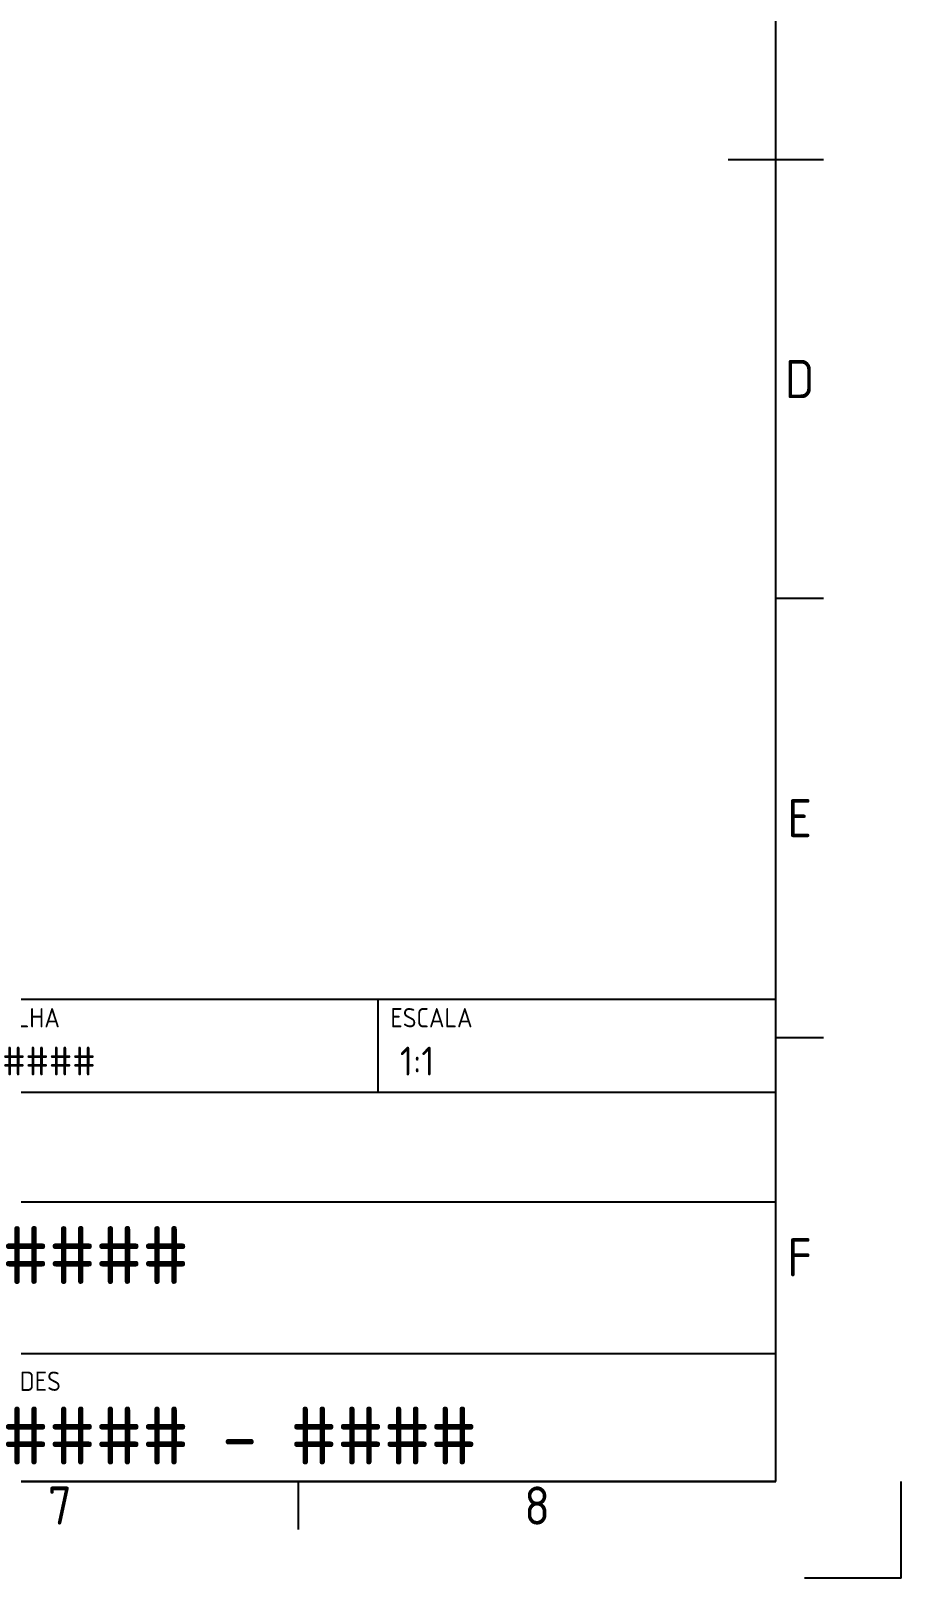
# Paper-space layout 'Bloco da legenda ISO A3' of a CAD drawing. Header units: millimetres. Extents: x 0 to 420, y 0 to 297.
# Drawn here: x 329.7 to 420, y 0 to 160.4 of the extents above; entities that cross this region are included whole.
import ezdxf
from ezdxf.enums import TextEntityAlignment as Align

# ---------------------------------------------------------------- set-up
doc = ezdxf.new("R2010")
doc.units = ezdxf.units.MM
doc.layers.add('Bloco da legenda', color=7, linetype='Continuous')
doc.styles.add('ACISOTS', font='isocp.shx', dxfattribs={"height": 1})
doc.styles.add('ISO Proporcional', font='isocp.shx')

# ---------------------------------------------------------------- blocks, each defined once
blk = doc.blocks.new('Bloco da legenda')
at = {"layer": 'Bloco da legenda'}
for p, q in [((407, 10), (407, 284.23)), ((402.05, 147.12), (411.95, 147.12)), ((411.95, 101.58), (407, 101.58)), ((407, 60), (242, 60)), ((365.75, 50.35), (365.75, 60)), ((407, 10), (407, 60)), ((411.95, 56.03), (407, 56.03)), ((407, 50.35), (324.5, 50.35)), ((324.5, 39.01), (407, 39.01)), ((324.5, 23.29), (407, 23.29)), ((11, 10), (407, 10)), ((407, 10), (242, 10)), ((357.5, 5.05), (357.5, 10)), ((420, 0), (420, 10)), ((420, 0), (410, 0))]:
    blk.add_line(p, q, dxfattribs=at)
at = {"layer": 'Bloco da legenda', "style": 'ISO Proporcional'}
for s, p in [('D', (409.48, 124.34)), ('E', (409.48, 78.8)), ('F', (409.48, 33.27)), ('7', (332.75, 7.52)), ('8', (382.25, 7.52))]:
    blk.add_text(s, height=3.96, dxfattribs=at).set_placement(p, align=Align.MIDDLE)
at = {"layer": 'Bloco da legenda', "lineweight": 25, "style": 'ACISOTS'}
for s, p in [('FOLHA', (325.45, 57.11)), ('ESCALA', (367.03, 57.11))]:
    blk.add_text(s, height=2, dxfattribs=at).set_placement(p)
at = {"layer": 'Bloco da legenda', "insert": (324.88, 21.41), "char_height": 2, "width": 8.8, "attachment_point": 1, "style": 'ACISOTS'}
blk.add_mtext('Nº DES', dxfattribs=at)
at = {"layer": 'Bloco da legenda', "lineweight": 35, "style": 'ACISOTS'}
for tag, p, height in [('NOME_DO_ARQUIVO', (254.41, 53.9), 3), ('Nº_FSCM', (293.68, 53.04), 3), ('FOLHA', (326.77, 52.11), 3), ('ESCALA', (368.02, 52.11), 3), ('TAMANHO', (254.7, 48.23), 3), ('PROJETO-ATIVIDADE', (328.79, 43.14), 3.5), ('VERIFICAR_DATA', (254.41, 41.9), 3), ('VERIFICAR_DATA', (254.7, 36.14), 3), ('VERIFICADO_POR', (277.96, 36.14), 3), ('NOMEFOLHA', (326.77, 30.48), 6), ('DATA_APROVAÇÃO', (254.7, 30.17), 3), ('APROVADO_POR', (277.96, 30.17), 3), ('DATA_EMISSÃO', (254.7, 24.08), 3), ('DESENHO_SUBTITULO', (328.79, 25.44), 3), ('EMITIDO_POR', (277.96, 24.08), 3), ('VERSÃO', (254.7, 18.08), 3), ('NÚMERODEFOLHAS-NOME', (326.77, 11.76), 6), ('Nº_DO_CONTRATO', (254.7, 12.08), 3.5)]:
    blk.add_attdef(tag, p, '', height=height, dxfattribs=at)

psp = doc.layouts.new('Bloco da legenda ISO A3')

# ---------------------------------------------------------------- block references
ref = psp.add_blockref('Bloco da legenda', (0, 0))
ref.add_attrib('NOMEFOLHA', '####', (326.77, 30.48), dxfattribs={"layer": 'Bloco da legenda', "lineweight": 35, "height": 6, "style": 'ACISOTS'})
ref.add_attrib('NÚMERODEFOLHAS-NOME', '#### - ####', (326.77, 11.76), dxfattribs={"layer": 'Bloco da legenda', "lineweight": 35, "height": 6, "style": 'ACISOTS'})
ref.add_attrib('ESCALA', '1:1', (368.02, 52.11), dxfattribs={"layer": 'Bloco da legenda', "lineweight": 35, "height": 3, "style": 'ACISOTS'})
ref.add_attrib('FOLHA', '####', (326.77, 52.11), dxfattribs={"layer": 'Bloco da legenda', "lineweight": 35, "height": 3, "style": 'ACISOTS'})

doc.saveas('drawing.dxf')
